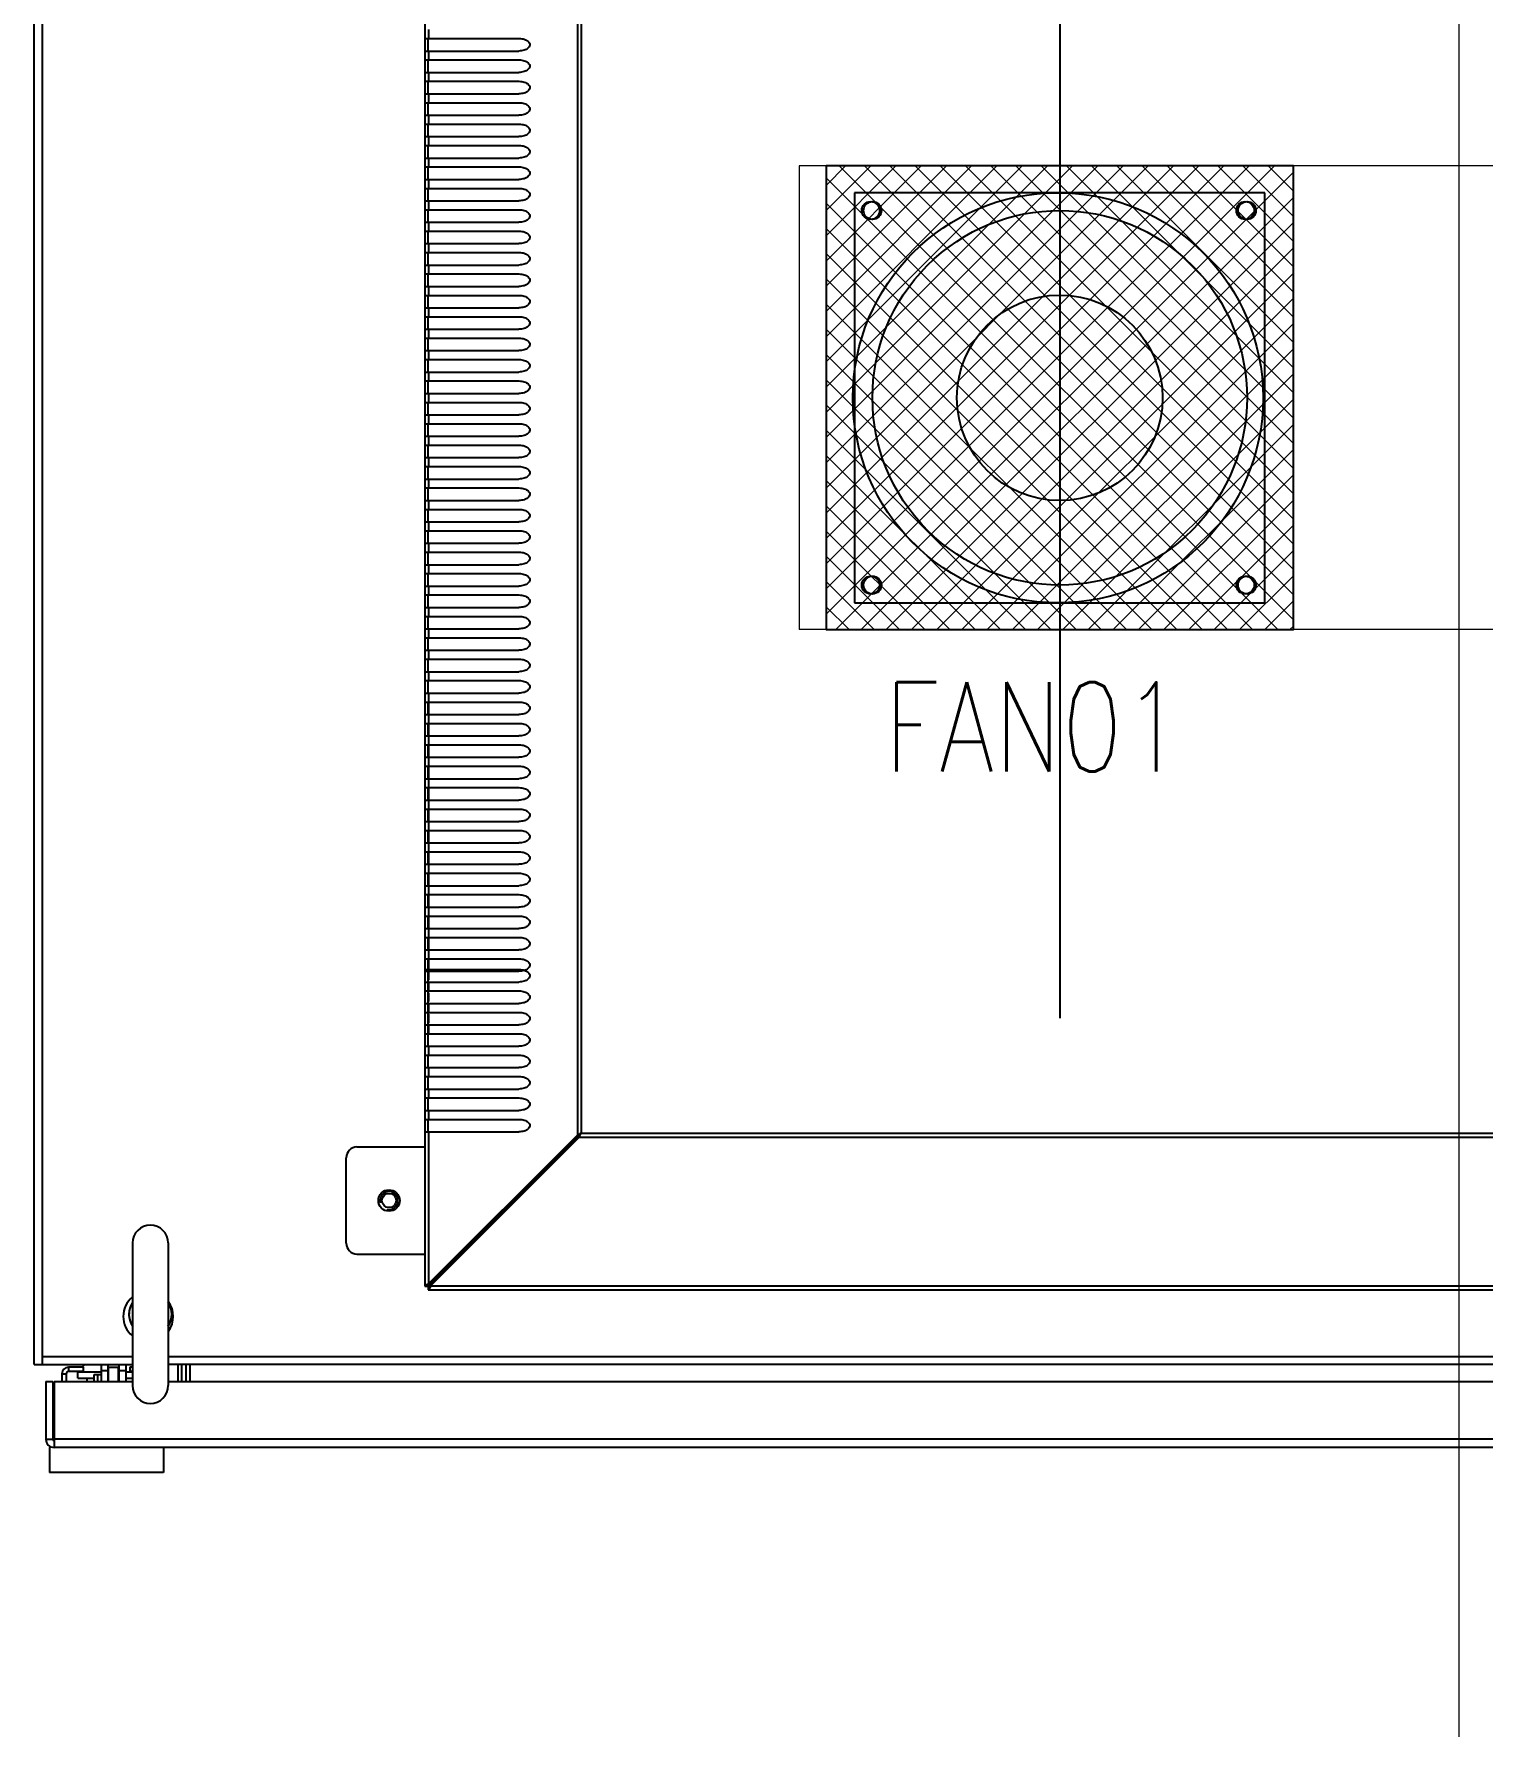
# Model space of a CAD drawing. Extents: x 79822 to 122366, y -56021 to -28815.
# Drawn here: x 84269.8 to 84675.9, y -52952.1 to -52474.8 of the extents above; entities that cross this region are included whole.
import ezdxf
from ezdxf.lldxf.tags import DXFTag

# ---------------------------------------------------------------- set-up
doc = ezdxf.new("R2010")
doc.units = 0
doc.header["$LTSCALE"] = 100
doc.header["$MEASUREMENT"] = 0
doc.layers.add('CABINET', color=7, linetype='Continuous')
doc.styles.add('ROMANS', font='romans', dxfattribs={"width": 0.8, "height": 2})
tags = doc.linetypes.add('CENTER', pattern=[2, 1.25, -0.25, 0.25, -0.25]).pattern_tags.tags
tags[10:11] = [DXFTag(74, 4), DXFTag(75, 0), DXFTag(340, '0'), DXFTag(46, 1.0), DXFTag(50, 0.0), DXFTag(44, 0.0), DXFTag(45, 0.0)]
tags[8:9] = [DXFTag(74, 4), DXFTag(75, 0), DXFTag(340, '0'), DXFTag(46, 1.0), DXFTag(50, 0.0), DXFTag(44, 0.0), DXFTag(45, 0.0)]
tags[6:7] = [DXFTag(74, 4), DXFTag(75, 0), DXFTag(340, '0'), DXFTag(46, 1.0), DXFTag(50, 0.0), DXFTag(44, 0.0), DXFTag(45, 0.0)]
tags[4:5] = [DXFTag(74, 4), DXFTag(75, 0), DXFTag(340, '0'), DXFTag(46, 1.0), DXFTag(50, 0.0), DXFTag(44, 0.0), DXFTag(45, 0.0)]
tags = doc.linetypes.add('HIDDEN', pattern=[0.375, 0.25, -0.125]).pattern_tags.tags
tags[6:7] = [DXFTag(74, 4), DXFTag(75, 0), DXFTag(340, '0'), DXFTag(46, 1.0), DXFTag(50, 0.0), DXFTag(44, 0.0), DXFTag(45, 0.0)]
tags[4:5] = [DXFTag(74, 4), DXFTag(75, 0), DXFTag(340, '0'), DXFTag(46, 1.0), DXFTag(50, 0.0), DXFTag(44, 0.0), DXFTag(45, 0.0)]

# ---------------------------------------------------------------- blocks, each defined once
blk = doc.blocks.new('风机')
at = {"color": 3}
for p, q in [((0, 0), (0, -115)), ((115, 0), (0, 0)), ((115, -115), (115, 0)), ((0, -115), (115, -115))]:
    blk.add_line(p, q, dxfattribs=at)
for centre, major_axis, start_param, end_param in [((5, -5), (1.77, 1.77), 2.356194490187731, 8.639379797367317), ((110, -5), (1.77, 1.77), 2.356194490188677, 8.639379797368264), ((57.5, -57.5), (37.12, 37.12), 2.356194490192193, 8.63937979737178), ((5, -110), (-1.77, 1.77), 0.785398, 7.068583), ((110, -110), (-1.77, 1.77), 0.785398, 7.068583)]:
    blk.add_ellipse(centre, major_axis=major_axis, ratio=1, start_param=start_param, end_param=end_param, dxfattribs=at)

msp = doc.modelspace()

# ---------------------------------------------------------------- hatches: boundary and pattern name
at = {"linetype": 'HIDDEN', "lineweight": 20}
h = msp.add_hatch(dxfattribs=at)
h.set_pattern_fill('ANSI37', color=256, scale=40, angle=180, style=2)
h.set_pattern_definition([(225, (80412.8075, -33820.2353), (3.5355339, -3.5355339), []), (315, (80412.8075, -33820.2353), (3.5355339, 3.5355339), [])])
h.paths.add_polyline_path([(84622.77, -52511.73), (84491.77, -52511.73), (84491.77, -52641.73), (84622.77, -52641.73)])

# ---------------------------------------------------------------- linework, layer by layer
at = {"color": 1, "linetype": 'CENTER', "lineweight": 20}
msp.add_line((84669.27, -52952.15), (84669.27, -52008.3), dxfattribs=at)
at = {"color": 7, "linetype": 'Continuous'}
for p, q in [((84269.77, -52847.76), (84269.77, -52095.16)), ((84272.07, -52095.76), (84272.07, -52847.76)), ((84379.27, -52117.76), (84379.27, -52825.76)), ((84422.06, -52160.05), (84422.06, -52783.47)), ((84423.16, -52160.65), (84423.16, -52782.87)), ((84380.37, -52473.51), (84380.37, -52476.01)), ((84379.27, -52476.01), (84405.68, -52476.01)), ((84380.27, -52479.51), (84380.27, -52476.01)), ((84379.27, -52479.51), (84405.68, -52479.51)), ((84379.27, -52482.01), (84405.68, -52482.01)), ((84380.27, -52485.51), (84380.27, -52482.01)), ((84380.37, -52479.51), (84380.37, -52482.01)), ((84379.27, -52485.51), (84405.68, -52485.51)), ((84379.27, -52488.01), (84405.68, -52488.01)), ((84380.27, -52491.51), (84380.27, -52488.01)), ((84380.37, -52485.51), (84380.37, -52488.01)), ((84379.27, -52491.51), (84405.68, -52491.51)), ((84380.37, -52491.51), (84380.37, -52494.01)), ((84379.27, -52494.01), (84405.68, -52494.01)), ((84379.27, -52497.51), (84405.68, -52497.51)), ((84380.27, -52497.51), (84380.27, -52494.01)), ((84380.37, -52497.51), (84380.37, -52500.01)), ((84379.27, -52500.01), (84405.68, -52500.01)), ((84380.27, -52503.51), (84380.27, -52500.01)), ((84379.27, -52503.51), (84405.68, -52503.51)), ((84379.27, -52506.01), (84405.68, -52506.01)), ((84380.27, -52509.51), (84380.27, -52506.01)), ((84380.37, -52503.51), (84380.37, -52506.01)), ((84379.27, -52509.51), (84405.68, -52509.51)), ((84379.27, -52512.01), (84405.68, -52512.01)), ((84380.27, -52515.51), (84380.27, -52512.01)), ((84380.37, -52509.51), (84380.37, -52512.01)), ((84379.27, -52515.51), (84405.68, -52515.51)), ((84380.37, -52515.51), (84380.37, -52518.01)), ((84380.37, -52515.51), (84380.37, -52518.01)), ((84379.27, -52518.01), (84405.68, -52518.01)), ((84379.27, -52518.01), (84405.68, -52518.01)), ((84379.27, -52521.51), (84405.68, -52521.51)), ((84379.27, -52521.51), (84405.68, -52521.51)), ((84380.27, -52521.51), (84380.27, -52518.01)), ((84380.27, -52521.51), (84380.27, -52518.01)), ((84380.37, -52521.51), (84380.37, -52524.01)), ((84380.37, -52521.51), (84380.37, -52524.01)), ((84379.27, -52524.01), (84405.68, -52524.01)), ((84379.27, -52524.01), (84405.68, -52524.01)), ((84380.27, -52527.51), (84380.27, -52524.01)), ((84380.27, -52527.51), (84380.27, -52524.01)), ((84379.27, -52527.51), (84405.68, -52527.51)), ((84379.27, -52527.51), (84405.68, -52527.51)), ((84379.27, -52530.01), (84405.68, -52530.01)), ((84380.27, -52533.51), (84380.27, -52530.01)), ((84380.37, -52527.51), (84380.37, -52530.01)), ((84380.37, -52527.51), (84380.37, -52530.01)), ((84379.27, -52533.51), (84405.68, -52533.51)), ((84379.27, -52536.01), (84405.68, -52536.01)), ((84380.27, -52539.51), (84380.27, -52536.01)), ((84380.37, -52533.51), (84380.37, -52536.01)), ((84379.27, -52539.51), (84405.68, -52539.51)), ((84380.37, -52539.51), (84380.37, -52542.01)), ((84379.27, -52542.01), (84405.68, -52542.01)), ((84379.27, -52545.51), (84405.68, -52545.51)), ((84380.27, -52545.51), (84380.27, -52542.01)), ((84380.37, -52545.51), (84380.37, -52548.01)), ((84379.27, -52548.01), (84405.68, -52548.01)), ((84380.27, -52551.51), (84380.27, -52548.01)), ((84379.27, -52551.51), (84405.68, -52551.51)), ((84379.27, -52554.01), (84405.68, -52554.01)), ((84380.27, -52557.51), (84380.27, -52554.01)), ((84380.37, -52551.51), (84380.37, -52554.01)), ((84379.27, -52557.51), (84405.68, -52557.51)), ((84379.27, -52560.01), (84405.68, -52560.01)), ((84380.27, -52563.51), (84380.27, -52560.01)), ((84380.37, -52557.51), (84380.37, -52560.01)), ((84379.27, -52563.51), (84405.68, -52563.51)), ((84380.37, -52563.51), (84380.37, -52566.01)), ((84379.27, -52566.01), (84405.68, -52566.01)), ((84379.27, -52569.51), (84405.68, -52569.51)), ((84380.27, -52569.51), (84380.27, -52566.01)), ((84380.37, -52569.51), (84380.37, -52572.01)), ((84379.27, -52572.01), (84405.68, -52572.01)), ((84380.27, -52575.51), (84380.27, -52572.01)), ((84379.27, -52575.51), (84405.68, -52575.51)), ((84379.27, -52578.01), (84405.68, -52578.01)), ((84380.27, -52581.51), (84380.27, -52578.01)), ((84380.37, -52575.51), (84380.37, -52578.01)), ((84379.27, -52581.51), (84405.68, -52581.51)), ((84379.27, -52584.01), (84405.68, -52584.01)), ((84380.27, -52587.51), (84380.27, -52584.01)), ((84380.37, -52581.51), (84380.37, -52584.01)), ((84379.27, -52587.51), (84405.68, -52587.51)), ((84380.37, -52587.51), (84380.37, -52590.01)), ((84379.27, -52590.01), (84405.68, -52590.01)), ((84379.27, -52593.51), (84405.68, -52593.51)), ((84380.27, -52593.51), (84380.27, -52590.01)), ((84380.37, -52593.51), (84380.37, -52596.01)), ((84379.27, -52596.01), (84405.68, -52596.01)), ((84380.27, -52599.51), (84380.27, -52596.01)), ((84379.27, -52599.51), (84405.68, -52599.51)), ((84379.27, -52602.01), (84405.68, -52602.01)), ((84380.27, -52605.51), (84380.27, -52602.01)), ((84380.37, -52599.51), (84380.37, -52602.01)), ((84379.27, -52605.51), (84405.68, -52605.51)), ((84380.37, -52605.51), (84380.37, -52608.01)), ((84379.27, -52608.01), (84405.68, -52608.01)), ((84379.27, -52611.51), (84405.68, -52611.51)), ((84380.27, -52611.51), (84380.27, -52608.01)), ((84380.37, -52611.51), (84380.37, -52614.01)), ((84379.27, -52614.01), (84405.68, -52614.01)), ((84379.27, -52617.51), (84405.68, -52617.51)), ((84380.27, -52617.51), (84380.27, -52614.01)), ((84380.37, -52617.51), (84380.37, -52620.01)), ((84379.27, -52620.01), (84405.68, -52620.01)), ((84380.27, -52623.51), (84380.27, -52620.01)), ((84379.27, -52623.51), (84405.68, -52623.51)), ((84379.27, -52626.01), (84405.68, -52626.01)), ((84380.27, -52629.51), (84380.27, -52626.01)), ((84380.37, -52623.51), (84380.37, -52626.01)), ((84379.27, -52629.51), (84405.68, -52629.51)), ((84380.37, -52629.51), (84380.37, -52632.01)), ((84379.27, -52632.01), (84405.68, -52632.01)), ((84379.27, -52635.51), (84405.68, -52635.51)), ((84380.27, -52635.51), (84380.27, -52632.01)), ((84380.37, -52635.51), (84380.37, -52638.01)), ((84379.27, -52638.01), (84405.68, -52638.01)), ((84380.27, -52641.51), (84380.27, -52638.01)), ((84379.27, -52641.51), (84405.68, -52641.51)), ((84379.27, -52644.01), (84405.68, -52644.01)), ((84380.27, -52647.51), (84380.27, -52644.01)), ((84380.37, -52641.51), (84380.37, -52644.01)), ((84379.27, -52647.51), (84405.68, -52647.51)), ((84379.27, -52650.01), (84405.68, -52650.01)), ((84380.27, -52653.51), (84380.27, -52650.01)), ((84380.37, -52647.51), (84380.37, -52650.01)), ((84379.27, -52653.51), (84405.68, -52653.51)), ((84380.37, -52653.51), (84380.37, -52656.01)), ((84379.27, -52656.01), (84405.68, -52656.01)), ((84379.27, -52659.51), (84405.68, -52659.51)), ((84380.27, -52659.51), (84380.27, -52656.01)), ((84380.37, -52659.51), (84380.37, -52737.01)), ((84379.27, -52662.01), (84405.68, -52662.01)), ((84380.27, -52665.51), (84380.27, -52662.01)), ((84379.27, -52665.51), (84405.68, -52665.51)), ((84379.27, -52668.01), (84405.68, -52668.01)), ((84380.27, -52671.51), (84380.27, -52668.01)), ((84380.37, -52665.51), (84380.37, -52668.01)), ((84379.27, -52671.51), (84405.68, -52671.51)), ((84379.27, -52674.01), (84405.68, -52674.01)), ((84380.27, -52677.51), (84380.27, -52674.01)), ((84380.37, -52671.51), (84380.37, -52674.01)), ((84379.27, -52677.51), (84405.68, -52677.51)), ((84380.37, -52677.51), (84380.37, -52680.01)), ((84379.27, -52680.01), (84405.68, -52680.01)), ((84379.27, -52683.51), (84405.68, -52683.51)), ((84380.27, -52683.51), (84380.27, -52680.01)), ((84380.37, -52683.51), (84380.37, -52686.01)), ((84379.27, -52686.01), (84405.68, -52686.01)), ((84380.27, -52689.51), (84380.27, -52686.01)), ((84379.27, -52689.51), (84405.68, -52689.51)), ((84379.27, -52692.01), (84405.68, -52692.01)), ((84380.27, -52695.51), (84380.27, -52692.01)), ((84380.37, -52689.51), (84380.37, -52692.01)), ((84379.27, -52695.51), (84405.68, -52695.51)), ((84379.27, -52698.01), (84405.68, -52698.01)), ((84380.27, -52701.51), (84380.27, -52698.01)), ((84380.37, -52695.51), (84380.37, -52698.01)), ((84379.27, -52701.51), (84405.68, -52701.51)), ((84380.37, -52701.51), (84380.37, -52704.01)), ((84379.27, -52704.01), (84405.68, -52704.01)), ((84379.27, -52707.51), (84405.68, -52707.51)), ((84380.27, -52707.51), (84380.27, -52704.01)), ((84379.27, -52710.01), (84405.68, -52710.01)), ((84380.27, -52713.51), (84380.27, -52710.01)), ((84379.27, -52713.51), (84405.68, -52713.51)), ((84379.27, -52716.01), (84405.68, -52716.01)), ((84380.27, -52719.51), (84380.27, -52716.01)), ((84380.37, -52713.51), (84380.37, -52716.01)), ((84379.27, -52719.51), (84405.68, -52719.51)), ((84379.27, -52722.01), (84405.68, -52722.01)), ((84380.27, -52725.51), (84380.27, -52722.01)), ((84380.37, -52719.51), (84380.37, -52722.01)), ((84379.27, -52725.51), (84405.68, -52725.51)), ((84380.37, -52725.51), (84380.37, -52728.01)), ((84379.27, -52728.01), (84405.68, -52728.01)), ((84379.27, -52731.51), (84405.68, -52731.51)), ((84380.27, -52731.51), (84380.27, -52728.01)), ((84380.37, -52731.51), (84380.37, -52734.01)), ((84379.27, -52734.01), (84405.68, -52734.01)), ((84380.27, -52737.51), (84380.27, -52734.01)), ((84379.27, -52737.01), (84405.68, -52737.01)), ((84379.27, -52737.51), (84405.68, -52737.51)), ((84379.27, -52740.51), (84405.68, -52740.51)), ((84380.27, -52740.51), (84380.27, -52737.01)), ((84380.27, -52743.51), (84380.27, -52740.01)), ((84380.37, -52737.51), (84380.37, -52740.01)), ((84380.37, -52740.51), (84380.37, -52743.01)), ((84379.27, -52743.01), (84405.68, -52743.01)), ((84380.27, -52746.51), (84380.27, -52743.01)), ((84380.27, -52749.51), (84380.27, -52746.01)), ((84380.37, -52743.51), (84380.37, -52746.01)), ((84379.27, -52746.51), (84405.68, -52746.51)), ((84379.27, -52749.01), (84405.68, -52749.01)), ((84380.27, -52752.51), (84380.27, -52749.01)), ((84380.37, -52746.51), (84380.37, -52749.01)), ((84380.37, -52749.51), (84380.37, -52752.01)), ((84379.27, -52752.51), (84405.68, -52752.51)), ((84379.27, -52755.01), (84405.68, -52755.01)), ((84380.27, -52755.51), (84380.27, -52752.01)), ((84380.27, -52758.51), (84380.27, -52755.01)), ((84380.37, -52752.51), (84380.37, -52755.01)), ((84379.27, -52758.51), (84405.68, -52758.51)), ((84380.37, -52758.51), (84380.37, -52761.01)), ((84379.27, -52761.01), (84405.68, -52761.01)), ((84379.27, -52764.51), (84405.68, -52764.51)), ((84380.27, -52764.51), (84380.27, -52761.01)), ((84380.37, -52764.51), (84380.37, -52767.01)), ((84379.27, -52767.01), (84405.68, -52767.01)), ((84380.27, -52770.51), (84380.27, -52767.01)), ((84379.27, -52770.51), (84405.68, -52770.51)), ((84379.27, -52773.01), (84405.68, -52773.01)), ((84380.27, -52776.51), (84380.27, -52773.01)), ((84380.37, -52770.51), (84380.37, -52773.01)), ((84379.27, -52776.51), (84405.68, -52776.51)), ((84379.27, -52779.01), (84405.68, -52779.01)), ((84380.27, -52782.51), (84380.27, -52779.01)), ((84380.37, -52776.51), (84380.37, -52779.01)), ((84379.27, -52782.51), (84405.68, -52782.51)), ((84380.37, -52782.51), (84380.37, -52825.16)), ((84422.06, -52783.47), (84380.37, -52825.16)), ((84422.56, -52783.47), (84380.87, -52825.16)), ((84422.56, -52783.97), (84380.87, -52825.66)), ((84422.06, -52783.47), (84422.56, -52783.47)), ((84422.56, -52783.97), (84422.56, -52783.47)), ((84422.56, -52783.97), (84915.98, -52783.97)), ((84423.16, -52782.87), (84915.38, -52782.87)), ((84360.27, -52786.76), (84379.27, -52786.76)), ((84357.27, -52813.76), (84357.27, -52789.76)), ((84297.37, -52813.66), (84297.37, -52853.66)), ((84307.37, -52813.66), (84307.37, -52853.66)), ((84360.27, -52816.76), (84379.27, -52816.76)), ((84379.27, -52825.76), (84380.37, -52825.76)), ((84380.27, -52825.66), (84380.27, -52826.76)), ((84380.27, -52826.76), (84958.27, -52826.76)), ((84380.37, -52825.16), (84380.87, -52825.16)), ((84380.87, -52825.66), (84380.87, -52825.16)), ((84380.87, -52825.66), (84957.67, -52825.66)), ((84272.07, -52845.46), (84297.37, -52845.46)), ((84307.37, -52845.46), (85031.77, -52845.46)), ((84269.77, -52847.76), (84297.37, -52847.76)), ((84277.57, -52850.38), (84277.57, -52852.5)), ((84277.57, -52850.38), (84278.77, -52850.38)), ((84278.77, -52850.38), (84278.77, -52852.5)), ((84279.45, -52848.5), (84279.45, -52849.7)), ((84283.57, -52848.5), (84279.45, -52848.5)), ((84283.57, -52849.7), (84279.45, -52849.7)), ((84282.09, -52849.7), (84282.07, -52849.72)), ((84282.07, -52851.56), (84282.07, -52849.72)), ((84282.07, -52849.75), (84288.57, -52849.75)), ((84284.03, -52847.76), (84283.29, -52848.5)), ((84283.57, -52848.5), (84283.57, -52849.7)), ((84286.57, -52852.5), (84286.57, -52850.5)), ((84286.57, -52850.5), (84288.57, -52850.5)), ((84287.66, -52852.5), (84287.66, -52850.5)), ((84288.57, -52847.76), (84288.57, -52852.5)), ((84290.57, -52849.54), (84288.57, -52849.54)), ((84290.57, -52852.5), (84290.57, -52847.76)), ((84290.67, -52852.5), (84290.67, -52848.54)), ((84293.47, -52848.54), (84290.67, -52848.54)), ((84293.47, -52852.5), (84293.47, -52848.54)), ((84293.57, -52847.76), (84293.57, -52852.5)), ((84295.57, -52849.54), (84293.57, -52849.54)), ((84295.57, -52852.5), (84295.57, -52847.76)), ((84295.57, -52849.75), (84297.37, -52849.75)), ((84296.57, -52848.5), (84296.57, -52849.7)), ((84297.37, -52848.5), (84296.57, -52848.5)), ((84297.37, -52849.7), (84296.57, -52849.7)), ((85031.77, -52847.76), (84307.37, -52847.76)), ((84310.07, -52847.76), (84310.07, -52852.5)), ((84311.17, -52852.5), (84311.17, -52847.76)), ((84312.37, -52852.5), (84312.37, -52847.76)), ((84313.57, -52852.5), (84313.57, -52847.76)), ((84273.07, -52852.5), (84273.07, -52868.7)), ((84273.07, -52852.5), (84275.07, -52852.5)), ((84275.07, -52852.5), (84275.07, -52868.7)), ((84275.37, -52852.5), (84275.37, -52871)), ((84275.37, -52852.5), (84297.37, -52852.5)), ((84282.07, -52851.56), (84286.57, -52851.56)), ((84284.56, -52851.56), (84284.56, -52852.52)), ((84295.57, -52851.56), (84297.37, -52851.56)), ((84307.37, -52852.5), (85031.77, -52852.5)), ((84273.07, -52868.7), (84275.07, -52868.7)), ((85062.77, -52868.7), (84275.37, -52868.7)), ((84274.07, -52871), (84274.07, -52878)), ((85062.77, -52871), (84275.37, -52871)), ((84306.07, -52871), (84306.07, -52878)), ((84306.07, -52878), (84274.07, -52878))]:
    msp.add_line(p, q, dxfattribs=at)
at = {"color": 5, "linetype": 'HIDDEN', "lineweight": 15, "ltscale": 30}
for p, q in [((84484.27, -52511.73), (84484.27, -52641.73)), ((84854.27, -52511.73), (84484.27, -52511.73)), ((84854.27, -52641.73), (84484.27, -52641.73))]:
    msp.add_line(p, q, dxfattribs=at)
at = {"linetype": 'HIDDEN'}
msp.add_lwpolyline([(84622.77, -52511.73), (84491.77, -52511.73), (84491.77, -52641.73), (84622.77, -52641.73)], close=True, dxfattribs=at)
at = {"color": 7, "linetype": 'HIDDEN'}
for centre, radius in [((84556.77, -52576.73), 57.5), ((84504.27, -52524.23), 2.5), ((84609.27, -52524.23), 2.5), ((84504.27, -52629.23), 2.5), ((84609.27, -52629.23), 2.5)]:
    msp.add_circle(centre, radius, dxfattribs=at)
at = {"color": 7, "linetype": 'Continuous'}
for radius in [3, 2]:
    msp.add_circle((84369.27, -52801.76), radius, dxfattribs=at)
for centre, radius, start, end in [((84431.38, -52791.79), 12.13, 134.0368, 135.38), ((84414.24, -52774.65), 12.13, 314.62, 315.9632), ((84454.8, -52843.78), 68.64, 117.4532, 117.8131), ((84362.25, -52751.22), 68.64, 332.1869, 332.5468), ((84360.27, -52789.76), 3, 90, 180), ((84369.27, -52801.76), 2.5, 255, 195), ((84302.37, -52813.66), 5, 0, 180), ((84360.27, -52813.76), 3, 180, 270), ((84384.69, -52839.54), 15.02, 106.7186, 107.1216), ((84366.48, -52821.34), 15.02, 342.8784, 343.2814), ((84301.77, -52834.26), 7, 129.662, 230.338), ((84302.37, -52833.66), 6, 146.445, 195), ((84302.37, -52833.66), 6, 146.983, 213.017), ((84302.37, -52833.66), 6, 326.4616, 33.5384), ((84302.37, -52833.66), 6, 326.983, 33.017), ((84301.77, -52834.26), 7, 323.8717, 36.1283), ((84279.45, -52850.38), 1.88, 90, 180), ((84279.45, -52850.38), 0.681, 90, 180), ((84302.37, -52853.66), 5, 180, 0), ((84275.37, -52868.7), 2.3, 180, 270), ((84275.37, -52868.7), 0.3, 180, 270)]:
    msp.add_arc(centre, radius, start, end, dxfattribs=at)
for points, start_tangent, end_tangent in [([(84405.68, -52476.01), (84406.47, -52476.07), (84407.16, -52476.23), (84407.77, -52476.49), (84408.27, -52476.85), (84408.61, -52477.31), (84408.71, -52477.84), (84408.55, -52478.33), (84408.19, -52478.74), (84407.7, -52479.06), (84407.11, -52479.3), (84406.44, -52479.45), (84405.68, -52479.51)], (0.999961, -0.008789), (-0.999962, -0.008666)), ([(84405.68, -52482.01), (84406.47, -52482.07), (84407.16, -52482.23), (84407.77, -52482.49), (84408.27, -52482.85), (84408.61, -52483.31), (84408.71, -52483.84), (84408.55, -52484.33), (84408.19, -52484.74), (84407.7, -52485.06), (84407.11, -52485.3), (84406.44, -52485.45), (84405.68, -52485.51)], (0.999961, -0.008789), (-0.999962, -0.008666)), ([(84405.68, -52488.01), (84406.47, -52488.07), (84407.16, -52488.23), (84407.77, -52488.49), (84408.27, -52488.85), (84408.61, -52489.31), (84408.71, -52489.84), (84408.55, -52490.33), (84408.19, -52490.74), (84407.7, -52491.06), (84407.11, -52491.3), (84406.44, -52491.45), (84405.68, -52491.51)], (0.999961, -0.008789), (-0.999962, -0.008666)), ([(84405.68, -52494.01), (84406.47, -52494.07), (84407.16, -52494.23), (84407.77, -52494.49), (84408.27, -52494.85), (84408.61, -52495.31), (84408.71, -52495.84), (84408.55, -52496.33), (84408.19, -52496.74), (84407.7, -52497.06), (84407.11, -52497.3), (84406.44, -52497.45), (84405.68, -52497.51)], (0.999961, -0.008789), (-0.999962, -0.008666)), ([(84405.68, -52500.01), (84406.47, -52500.07), (84407.16, -52500.23), (84407.77, -52500.49), (84408.27, -52500.85), (84408.61, -52501.31), (84408.71, -52501.84), (84408.55, -52502.33), (84408.19, -52502.74), (84407.7, -52503.06), (84407.11, -52503.3), (84406.44, -52503.45), (84405.68, -52503.51)], (0.999961, -0.008789), (-0.999962, -0.008666)), ([(84405.68, -52506.01), (84406.47, -52506.07), (84407.16, -52506.23), (84407.77, -52506.49), (84408.27, -52506.85), (84408.61, -52507.31), (84408.71, -52507.84), (84408.55, -52508.33), (84408.19, -52508.74), (84407.7, -52509.06), (84407.11, -52509.3), (84406.44, -52509.45), (84405.68, -52509.51)], (0.999961, -0.008789), (-0.999962, -0.008666)), ([(84405.68, -52512.01), (84406.47, -52512.07), (84407.16, -52512.23), (84407.77, -52512.49), (84408.27, -52512.85), (84408.61, -52513.31), (84408.71, -52513.84), (84408.55, -52514.33), (84408.19, -52514.74), (84407.7, -52515.06), (84407.11, -52515.3), (84406.44, -52515.45), (84405.68, -52515.51)], (0.999961, -0.008789), (-0.999962, -0.008666)), ([(84405.68, -52518.01), (84406.47, -52518.07), (84407.16, -52518.23), (84407.77, -52518.49), (84408.27, -52518.85), (84408.61, -52519.31), (84408.71, -52519.84), (84408.55, -52520.33), (84408.19, -52520.74), (84407.7, -52521.06), (84407.11, -52521.3), (84406.44, -52521.45), (84405.68, -52521.51)], (0.999961, -0.008789), (-0.999962, -0.008666)), ([(84405.68, -52518.01), (84406.47, -52518.07), (84407.16, -52518.23), (84407.77, -52518.49), (84408.27, -52518.85), (84408.61, -52519.31), (84408.71, -52519.84), (84408.55, -52520.33), (84408.19, -52520.74), (84407.7, -52521.06), (84407.11, -52521.3), (84406.44, -52521.45), (84405.68, -52521.51)], (0.999961, -0.008789), (-0.999962, -0.008666)), ([(84405.68, -52524.01), (84406.47, -52524.07), (84407.16, -52524.23), (84407.77, -52524.49), (84408.27, -52524.85), (84408.61, -52525.31), (84408.71, -52525.84), (84408.55, -52526.33), (84408.19, -52526.74), (84407.7, -52527.06), (84407.11, -52527.3), (84406.44, -52527.45), (84405.68, -52527.51)], (0.999961, -0.008789), (-0.999962, -0.008666)), ([(84405.68, -52524.01), (84406.47, -52524.07), (84407.16, -52524.23), (84407.77, -52524.49), (84408.27, -52524.85), (84408.61, -52525.31), (84408.71, -52525.84), (84408.55, -52526.33), (84408.19, -52526.74), (84407.7, -52527.06), (84407.11, -52527.3), (84406.44, -52527.45), (84405.68, -52527.51)], (0.999961, -0.008789), (-0.999962, -0.008666)), ([(84405.68, -52530.01), (84406.47, -52530.07), (84407.16, -52530.23), (84407.77, -52530.49), (84408.27, -52530.85), (84408.61, -52531.31), (84408.71, -52531.84), (84408.55, -52532.33), (84408.19, -52532.74), (84407.7, -52533.06), (84407.11, -52533.3), (84406.44, -52533.45), (84405.68, -52533.51)], (0.999961, -0.008789), (-0.999962, -0.008666)), ([(84405.68, -52536.01), (84406.47, -52536.07), (84407.16, -52536.23), (84407.77, -52536.49), (84408.27, -52536.85), (84408.61, -52537.31), (84408.71, -52537.84), (84408.55, -52538.33), (84408.19, -52538.74), (84407.7, -52539.06), (84407.11, -52539.3), (84406.44, -52539.45), (84405.68, -52539.51)], (0.999961, -0.008789), (-0.999962, -0.008666)), ([(84405.68, -52542.01), (84406.47, -52542.07), (84407.16, -52542.23), (84407.77, -52542.49), (84408.27, -52542.85), (84408.61, -52543.31), (84408.71, -52543.84), (84408.55, -52544.33), (84408.19, -52544.74), (84407.7, -52545.06), (84407.11, -52545.3), (84406.44, -52545.45), (84405.68, -52545.51)], (0.999961, -0.008789), (-0.999962, -0.008666)), ([(84405.68, -52548.01), (84406.47, -52548.07), (84407.16, -52548.23), (84407.77, -52548.49), (84408.27, -52548.85), (84408.61, -52549.31), (84408.71, -52549.84), (84408.55, -52550.33), (84408.19, -52550.74), (84407.7, -52551.06), (84407.11, -52551.3), (84406.44, -52551.45), (84405.68, -52551.51)], (0.999961, -0.008789), (-0.999962, -0.008666)), ([(84405.68, -52554.01), (84406.47, -52554.07), (84407.16, -52554.23), (84407.77, -52554.49), (84408.27, -52554.85), (84408.61, -52555.31), (84408.71, -52555.84), (84408.55, -52556.33), (84408.19, -52556.74), (84407.7, -52557.06), (84407.11, -52557.3), (84406.44, -52557.45), (84405.68, -52557.51)], (0.999961, -0.008789), (-0.999962, -0.008666)), ([(84405.68, -52560.01), (84406.47, -52560.07), (84407.16, -52560.23), (84407.77, -52560.49), (84408.27, -52560.85), (84408.61, -52561.31), (84408.71, -52561.84), (84408.55, -52562.33), (84408.19, -52562.74), (84407.7, -52563.06), (84407.11, -52563.3), (84406.44, -52563.45), (84405.68, -52563.51)], (0.999961, -0.008789), (-0.999962, -0.008666)), ([(84405.68, -52566.01), (84406.47, -52566.07), (84407.16, -52566.23), (84407.77, -52566.49), (84408.27, -52566.85), (84408.61, -52567.31), (84408.71, -52567.84), (84408.55, -52568.33), (84408.19, -52568.74), (84407.7, -52569.06), (84407.11, -52569.3), (84406.44, -52569.45), (84405.68, -52569.51)], (0.999961, -0.008789), (-0.999962, -0.008666)), ([(84405.68, -52572.01), (84406.47, -52572.07), (84407.16, -52572.23), (84407.77, -52572.49), (84408.27, -52572.85), (84408.61, -52573.31), (84408.71, -52573.84), (84408.55, -52574.33), (84408.19, -52574.74), (84407.7, -52575.06), (84407.11, -52575.3), (84406.44, -52575.45), (84405.68, -52575.51)], (0.999961, -0.008789), (-0.999962, -0.008666)), ([(84405.68, -52578.01), (84406.47, -52578.07), (84407.16, -52578.23), (84407.77, -52578.49), (84408.27, -52578.85), (84408.61, -52579.31), (84408.71, -52579.84), (84408.55, -52580.33), (84408.19, -52580.74), (84407.7, -52581.06), (84407.11, -52581.3), (84406.44, -52581.45), (84405.68, -52581.51)], (0.999961, -0.008789), (-0.999962, -0.008666)), ([(84405.68, -52584.01), (84406.47, -52584.07), (84407.16, -52584.23), (84407.77, -52584.49), (84408.27, -52584.85), (84408.61, -52585.31), (84408.71, -52585.84), (84408.55, -52586.33), (84408.19, -52586.74), (84407.7, -52587.06), (84407.11, -52587.3), (84406.44, -52587.45), (84405.68, -52587.51)], (0.999961, -0.008789), (-0.999962, -0.008666)), ([(84405.68, -52590.01), (84406.47, -52590.07), (84407.16, -52590.23), (84407.77, -52590.49), (84408.27, -52590.85), (84408.61, -52591.31), (84408.71, -52591.84), (84408.55, -52592.33), (84408.19, -52592.74), (84407.7, -52593.06), (84407.11, -52593.3), (84406.44, -52593.45), (84405.68, -52593.51)], (0.999961, -0.008789), (-0.999962, -0.008666)), ([(84405.68, -52596.01), (84406.47, -52596.07), (84407.16, -52596.23), (84407.77, -52596.49), (84408.27, -52596.85), (84408.61, -52597.31), (84408.71, -52597.84), (84408.55, -52598.33), (84408.19, -52598.74), (84407.7, -52599.06), (84407.11, -52599.3), (84406.44, -52599.45), (84405.68, -52599.51)], (0.999961, -0.008789), (-0.999962, -0.008666)), ([(84405.68, -52602.01), (84406.47, -52602.07), (84407.16, -52602.23), (84407.77, -52602.49), (84408.27, -52602.85), (84408.61, -52603.31), (84408.71, -52603.84), (84408.55, -52604.33), (84408.19, -52604.74), (84407.7, -52605.06), (84407.11, -52605.3), (84406.44, -52605.45), (84405.68, -52605.51)], (0.999961, -0.008789), (-0.999962, -0.008666)), ([(84405.68, -52608.01), (84406.47, -52608.07), (84407.16, -52608.23), (84407.77, -52608.49), (84408.27, -52608.85), (84408.61, -52609.31), (84408.71, -52609.84), (84408.55, -52610.33), (84408.19, -52610.74), (84407.7, -52611.06), (84407.11, -52611.3), (84406.44, -52611.45), (84405.68, -52611.51)], (0.999961, -0.008789), (-0.999962, -0.008666)), ([(84405.68, -52614.01), (84406.47, -52614.07), (84407.16, -52614.23), (84407.77, -52614.49), (84408.27, -52614.85), (84408.61, -52615.31), (84408.71, -52615.84), (84408.55, -52616.33), (84408.19, -52616.74), (84407.7, -52617.06), (84407.11, -52617.3), (84406.44, -52617.45), (84405.68, -52617.51)], (0.999961, -0.008789), (-0.999962, -0.008666)), ([(84405.68, -52620.01), (84406.47, -52620.07), (84407.16, -52620.23), (84407.77, -52620.49), (84408.27, -52620.85), (84408.61, -52621.31), (84408.71, -52621.84), (84408.55, -52622.33), (84408.19, -52622.74), (84407.7, -52623.06), (84407.11, -52623.3), (84406.44, -52623.45), (84405.68, -52623.51)], (0.999961, -0.008789), (-0.999962, -0.008666)), ([(84405.68, -52626.01), (84406.47, -52626.07), (84407.16, -52626.23), (84407.77, -52626.49), (84408.27, -52626.85), (84408.61, -52627.31), (84408.71, -52627.84), (84408.55, -52628.33), (84408.19, -52628.74), (84407.7, -52629.06), (84407.11, -52629.3), (84406.44, -52629.45), (84405.68, -52629.51)], (0.999961, -0.008789), (-0.999962, -0.008666)), ([(84405.68, -52632.01), (84406.47, -52632.07), (84407.16, -52632.23), (84407.77, -52632.49), (84408.27, -52632.85), (84408.61, -52633.31), (84408.71, -52633.84), (84408.55, -52634.33), (84408.19, -52634.74), (84407.7, -52635.06), (84407.11, -52635.3), (84406.44, -52635.45), (84405.68, -52635.51)], (0.999961, -0.008789), (-0.999962, -0.008666)), ([(84405.68, -52638.01), (84406.47, -52638.07), (84407.16, -52638.23), (84407.77, -52638.49), (84408.27, -52638.85), (84408.61, -52639.31), (84408.71, -52639.84), (84408.55, -52640.33), (84408.19, -52640.74), (84407.7, -52641.06), (84407.11, -52641.3), (84406.44, -52641.45), (84405.68, -52641.51)], (0.999961, -0.008789), (-0.999962, -0.008666)), ([(84405.68, -52644.01), (84406.47, -52644.07), (84407.16, -52644.23), (84407.77, -52644.49), (84408.27, -52644.85), (84408.61, -52645.31), (84408.71, -52645.84), (84408.55, -52646.33), (84408.19, -52646.74), (84407.7, -52647.06), (84407.11, -52647.3), (84406.44, -52647.45), (84405.68, -52647.51)], (0.999961, -0.008789), (-0.999962, -0.008666)), ([(84405.68, -52650.01), (84406.47, -52650.07), (84407.16, -52650.23), (84407.77, -52650.49), (84408.27, -52650.85), (84408.61, -52651.31), (84408.71, -52651.84), (84408.55, -52652.33), (84408.19, -52652.74), (84407.7, -52653.06), (84407.11, -52653.3), (84406.44, -52653.45), (84405.68, -52653.51)], (0.999961, -0.008789), (-0.999962, -0.008666)), ([(84405.68, -52656.01), (84406.47, -52656.07), (84407.16, -52656.23), (84407.77, -52656.49), (84408.27, -52656.85), (84408.61, -52657.31), (84408.71, -52657.84), (84408.55, -52658.33), (84408.19, -52658.74), (84407.7, -52659.06), (84407.11, -52659.3), (84406.44, -52659.45), (84405.68, -52659.51)], (0.999961, -0.008789), (-0.999962, -0.008666)), ([(84405.68, -52662.01), (84406.47, -52662.07), (84407.16, -52662.23), (84407.77, -52662.49), (84408.27, -52662.85), (84408.61, -52663.31), (84408.71, -52663.84), (84408.55, -52664.33), (84408.19, -52664.74), (84407.7, -52665.06), (84407.11, -52665.3), (84406.44, -52665.45), (84405.68, -52665.51)], (0.999961, -0.008789), (-0.999962, -0.008666)), ([(84405.68, -52668.01), (84406.47, -52668.07), (84407.16, -52668.23), (84407.77, -52668.49), (84408.27, -52668.85), (84408.61, -52669.31), (84408.71, -52669.84), (84408.55, -52670.33), (84408.19, -52670.74), (84407.7, -52671.06), (84407.11, -52671.3), (84406.44, -52671.45), (84405.68, -52671.51)], (0.999961, -0.008789), (-0.999962, -0.008666)), ([(84405.68, -52674.01), (84406.47, -52674.07), (84407.16, -52674.23), (84407.77, -52674.49), (84408.27, -52674.85), (84408.61, -52675.31), (84408.71, -52675.84), (84408.55, -52676.33), (84408.19, -52676.74), (84407.7, -52677.06), (84407.11, -52677.3), (84406.44, -52677.45), (84405.68, -52677.51)], (0.999961, -0.008789), (-0.999962, -0.008666)), ([(84405.68, -52680.01), (84406.47, -52680.07), (84407.16, -52680.23), (84407.77, -52680.49), (84408.27, -52680.85), (84408.61, -52681.31), (84408.71, -52681.84), (84408.55, -52682.33), (84408.19, -52682.74), (84407.7, -52683.06), (84407.11, -52683.3), (84406.44, -52683.45), (84405.68, -52683.51)], (0.999961, -0.008789), (-0.999962, -0.008666)), ([(84405.68, -52686.01), (84406.47, -52686.07), (84407.16, -52686.23), (84407.77, -52686.49), (84408.27, -52686.85), (84408.61, -52687.31), (84408.71, -52687.84), (84408.55, -52688.33), (84408.19, -52688.74), (84407.7, -52689.06), (84407.11, -52689.3), (84406.44, -52689.45), (84405.68, -52689.51)], (0.999961, -0.008789), (-0.999962, -0.008666)), ([(84405.68, -52692.01), (84406.47, -52692.07), (84407.16, -52692.23), (84407.77, -52692.49), (84408.27, -52692.85), (84408.61, -52693.31), (84408.71, -52693.84), (84408.55, -52694.33), (84408.19, -52694.74), (84407.7, -52695.06), (84407.11, -52695.3), (84406.44, -52695.45), (84405.68, -52695.51)], (0.999961, -0.008789), (-0.999962, -0.008666)), ([(84405.68, -52698.01), (84406.47, -52698.07), (84407.16, -52698.23), (84407.77, -52698.49), (84408.27, -52698.85), (84408.61, -52699.31), (84408.71, -52699.84), (84408.55, -52700.33), (84408.19, -52700.74), (84407.7, -52701.06), (84407.11, -52701.3), (84406.44, -52701.45), (84405.68, -52701.51)], (0.999961, -0.008789), (-0.999962, -0.008666)), ([(84405.68, -52704.01), (84406.47, -52704.07), (84407.16, -52704.23), (84407.77, -52704.49), (84408.27, -52704.85), (84408.61, -52705.31), (84408.71, -52705.84), (84408.55, -52706.33), (84408.19, -52706.74), (84407.7, -52707.06), (84407.11, -52707.3), (84406.44, -52707.45), (84405.68, -52707.51)], (0.999961, -0.008789), (-0.999962, -0.008666)), ([(84405.68, -52710.01), (84406.47, -52710.07), (84407.16, -52710.23), (84407.77, -52710.49), (84408.27, -52710.85), (84408.61, -52711.31), (84408.71, -52711.84), (84408.55, -52712.33), (84408.19, -52712.74), (84407.7, -52713.06), (84407.11, -52713.3), (84406.44, -52713.45), (84405.68, -52713.51)], (0.999961, -0.008789), (-0.999962, -0.008666)), ([(84405.68, -52716.01), (84406.47, -52716.07), (84407.16, -52716.23), (84407.77, -52716.49), (84408.27, -52716.85), (84408.61, -52717.31), (84408.71, -52717.84), (84408.55, -52718.33), (84408.19, -52718.74), (84407.7, -52719.06), (84407.11, -52719.3), (84406.44, -52719.45), (84405.68, -52719.51)], (0.999961, -0.008789), (-0.999962, -0.008666)), ([(84405.68, -52722.01), (84406.47, -52722.07), (84407.16, -52722.23), (84407.77, -52722.49), (84408.27, -52722.85), (84408.61, -52723.31), (84408.71, -52723.84), (84408.55, -52724.33), (84408.19, -52724.74), (84407.7, -52725.06), (84407.11, -52725.3), (84406.44, -52725.45), (84405.68, -52725.51)], (0.999961, -0.008789), (-0.999962, -0.008666)), ([(84405.68, -52728.01), (84406.47, -52728.07), (84407.16, -52728.23), (84407.77, -52728.49), (84408.27, -52728.85), (84408.61, -52729.31), (84408.71, -52729.84), (84408.55, -52730.33), (84408.19, -52730.74), (84407.7, -52731.06), (84407.11, -52731.3), (84406.44, -52731.45), (84405.68, -52731.51)], (0.999961, -0.008789), (-0.999962, -0.008666)), ([(84405.68, -52734.01), (84406.47, -52734.07), (84407.16, -52734.23), (84407.77, -52734.49), (84408.27, -52734.85), (84408.61, -52735.31), (84408.71, -52735.84), (84408.55, -52736.33), (84408.19, -52736.74), (84407.7, -52737.06), (84407.11, -52737.3), (84406.44, -52737.45), (84405.68, -52737.51)], (0.999961, -0.008789), (-0.999962, -0.008666)), ([(84405.68, -52737.01), (84406.47, -52737.07), (84407.16, -52737.23), (84407.77, -52737.49), (84408.27, -52737.85), (84408.61, -52738.31), (84408.71, -52738.84), (84408.55, -52739.33), (84408.19, -52739.74), (84407.7, -52740.06), (84407.11, -52740.3), (84406.44, -52740.45), (84405.68, -52740.51)], (0.999961, -0.008789), (-0.999962, -0.008666)), ([(84405.68, -52743.01), (84406.47, -52743.07), (84407.16, -52743.23), (84407.77, -52743.49), (84408.27, -52743.85), (84408.61, -52744.31), (84408.71, -52744.84), (84408.55, -52745.33), (84408.19, -52745.74), (84407.7, -52746.06), (84407.11, -52746.3), (84406.44, -52746.45), (84405.68, -52746.51)], (0.999961, -0.008789), (-0.999962, -0.008666)), ([(84405.68, -52749.01), (84406.47, -52749.07), (84407.16, -52749.23), (84407.77, -52749.49), (84408.27, -52749.85), (84408.61, -52750.31), (84408.71, -52750.84), (84408.55, -52751.33), (84408.19, -52751.74), (84407.7, -52752.06), (84407.11, -52752.3), (84406.44, -52752.45), (84405.68, -52752.51)], (0.999961, -0.008789), (-0.999962, -0.008666)), ([(84405.68, -52755.01), (84406.47, -52755.07), (84407.16, -52755.23), (84407.77, -52755.49), (84408.27, -52755.85), (84408.61, -52756.31), (84408.71, -52756.84), (84408.55, -52757.33), (84408.19, -52757.74), (84407.7, -52758.06), (84407.11, -52758.3), (84406.44, -52758.45), (84405.68, -52758.51)], (0.999961, -0.008789), (-0.999962, -0.008666)), ([(84405.68, -52761.01), (84406.47, -52761.07), (84407.16, -52761.23), (84407.77, -52761.49), (84408.27, -52761.85), (84408.61, -52762.31), (84408.71, -52762.84), (84408.55, -52763.33), (84408.19, -52763.74), (84407.7, -52764.06), (84407.11, -52764.3), (84406.44, -52764.45), (84405.68, -52764.51)], (0.999961, -0.008789), (-0.999962, -0.008666)), ([(84405.68, -52767.01), (84406.47, -52767.07), (84407.16, -52767.23), (84407.77, -52767.49), (84408.27, -52767.85), (84408.61, -52768.31), (84408.71, -52768.84), (84408.55, -52769.33), (84408.19, -52769.74), (84407.7, -52770.06), (84407.11, -52770.3), (84406.44, -52770.45), (84405.68, -52770.51)], (0.999961, -0.008789), (-0.999962, -0.008666)), ([(84405.68, -52773.01), (84406.47, -52773.07), (84407.16, -52773.23), (84407.77, -52773.49), (84408.27, -52773.85), (84408.61, -52774.31), (84408.71, -52774.84), (84408.55, -52775.33), (84408.19, -52775.74), (84407.7, -52776.06), (84407.11, -52776.3), (84406.44, -52776.45), (84405.68, -52776.51)], (0.999961, -0.008789), (-0.999962, -0.008666)), ([(84405.68, -52779.01), (84406.47, -52779.07), (84407.16, -52779.23), (84407.77, -52779.49), (84408.27, -52779.85), (84408.61, -52780.31), (84408.71, -52780.84), (84408.55, -52781.33), (84408.19, -52781.74), (84407.7, -52782.06), (84407.11, -52782.3), (84406.44, -52782.45), (84405.68, -52782.51)], (0.999961, -0.008789), (-0.999962, -0.008666)), ([(84422.06, -52783.47), (84422.41, -52783.27), (84422.78, -52783.07)], (0.856944, 0.515409), (0.883981, 0.467523)), ([(84422.56, -52783.97), (84422.76, -52783.62), (84422.96, -52783.25)], (0.515409, 0.856944), (0.467523, 0.883981)), ([(84422.56, -52783.47), (84422.75, -52783.27)], (0.671784, 0.740747), (0.701407, 0.712761)), ([(84422.56, -52783.47), (84422.76, -52783.28)], (0.740747, 0.671784), (0.712761, 0.701407)), ([(84379.4, -52825.56), (84379.27, -52825.76)], (-0.79084, -0.612022), (0, -1)), ([(84380.27, -52825.19), (84379.78, -52825.36), (84379.56, -52825.46), (84379.4, -52825.56)], (-0.955586, -0.294712), (-0.79084, -0.612022)), ([(84380.34, -52825.56), (84380.27, -52825.76)], (-0.569202, -0.822198), (0, -1)), ([(84380.47, -52825.69), (84380.27, -52825.76)], (-0.822198, -0.569202), (-1, 0)), ([(84380.47, -52826.63), (84380.27, -52826.76)], (-0.612022, -0.79084), (-1, 0)), ([(84380.87, -52825.16), (84380.55, -52825.36), (84380.34, -52825.56)], (-0.875724, -0.482812), (-0.569202, -0.822198)), ([(84380.87, -52825.16), (84380.67, -52825.48), (84380.47, -52825.69)], (-0.482812, -0.875724), (-0.822198, -0.569202)), ([(84380.84, -52825.76), (84380.67, -52826.24), (84380.57, -52826.46), (84380.47, -52826.63)], (-0.294712, -0.955586), (-0.612022, -0.79084))]:
    msp.add_spline(points, degree=3, dxfattribs=dict(at, start_tangent=start_tangent, end_tangent=end_tangent))
at = {"layer": 'CABINET', "color": 1, "linetype": 'CENTER'}
msp.add_line((84557.27, -52202.56), (84557.27, -52750.69), dxfattribs=at)
at = {"layer": 'CABINET', "color": 3, "linetype": 'CENTER'}
msp.add_circle((84557.27, -52576.73), 28.81, dxfattribs=at)

# ---------------------------------------------------------------- block references
at = {"color": 3}
msp.add_blockref('风机', (84499.77, -52519.23), dxfattribs=at)

# ---------------------------------------------------------------- texts
at = {"color": 7, "style": 'ROMANS', "width": 0.8}
msp.add_text('FAN01', height=25, dxfattribs=at).set_placement((84508.05, -52681.47))

doc.saveas('drawing.dxf')
